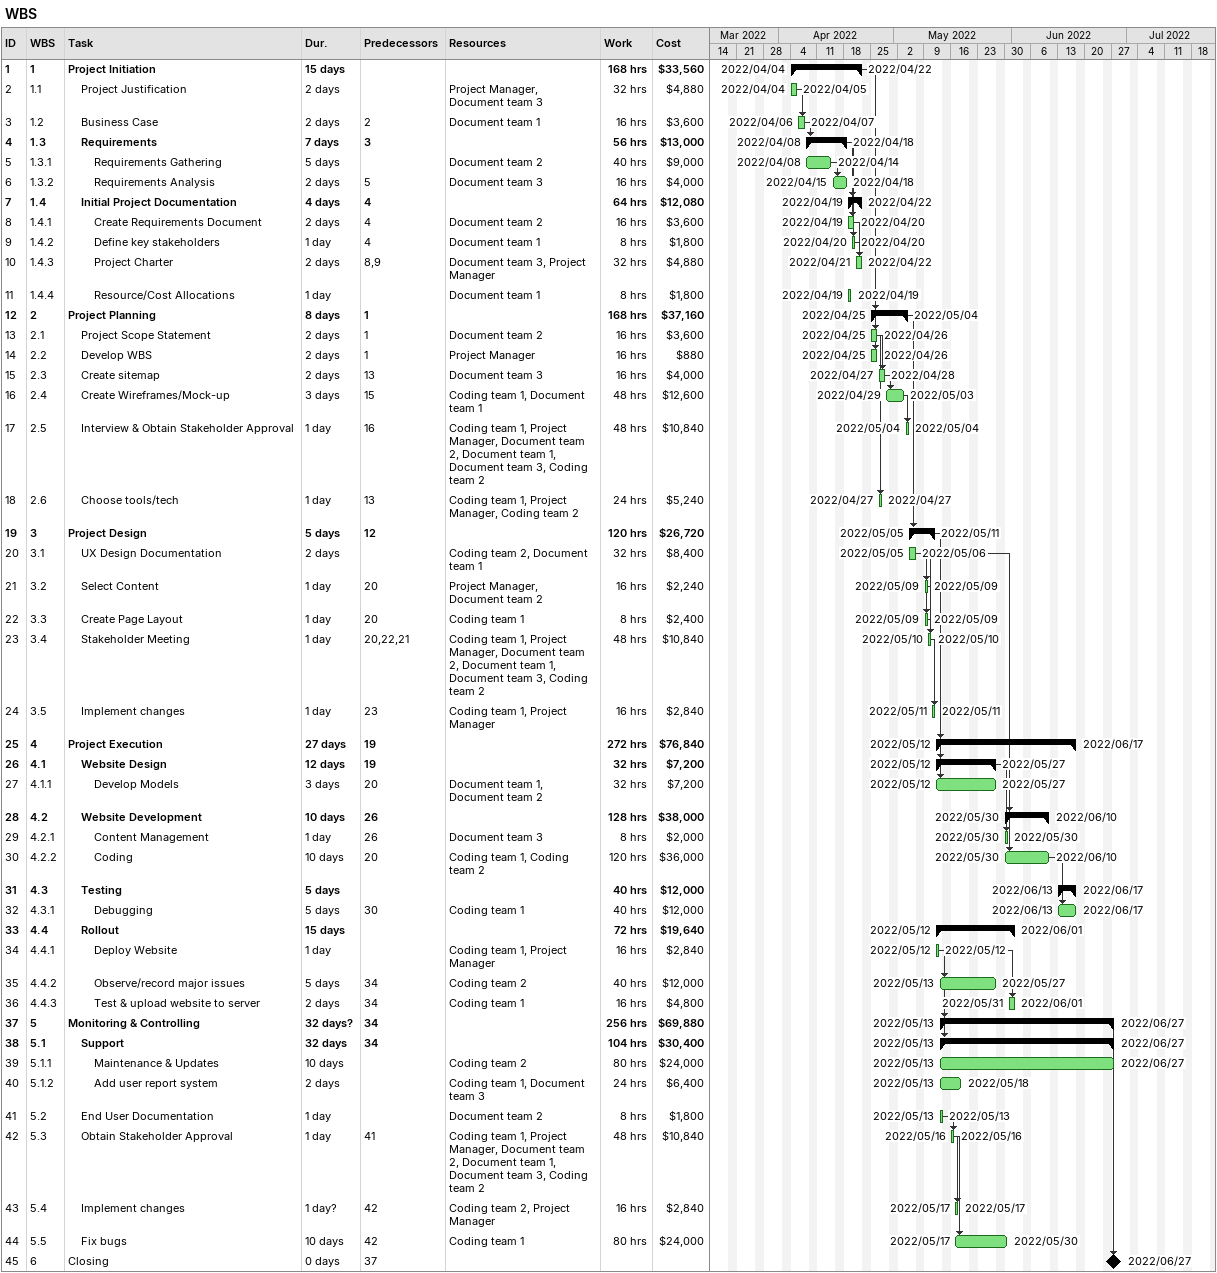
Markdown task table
WBS

| ID | WBS | Task | Duration | Start | Finish | Predecessors | Resources | Work (h) | Cost ($) |
|---|---|---|---|---|---|---|---|---|---|
| 1 | 1 | **Project Initiation** | 15d | 2022-04-04 | 2022-04-22 |  |  | 168 | 33560 |
| 2 | 1.1 | Project Justification | 2d | 2022-04-04 | 2022-04-05 |  | Project Manager, Document team 3 | 32 | 4880 |
| 3 | 1.2 | Business Case | 2d | 2022-04-06 | 2022-04-07 | 2 | Document team 1 | 16 | 3600 |
| 4 | 1.3 | **Requirements** | 7d | 2022-04-08 | 2022-04-18 | 3 |  | 56 | 13000 |
| 5 | 1.3.1 | Requirements Gathering | 5d | 2022-04-08 | 2022-04-14 |  | Document team 2 | 40 | 9000 |
| 6 | 1.3.2 | Requirements Analysis | 2d | 2022-04-15 | 2022-04-18 | 5 | Document team 3 | 16 | 4000 |
| 7 | 1.4 | **Initial Project Documentation** | 4d | 2022-04-19 | 2022-04-22 | 4 |  | 64 | 12080 |
| 8 | 1.4.1 | Create Requirements Document | 2d | 2022-04-19 | 2022-04-20 | 4 | Document team 2 | 16 | 3600 |
| 9 | 1.4.2 | Define key stakeholders | 1d | 2022-04-20 | 2022-04-20 | 4 | Document team 1 | 8 | 1800 |
| 10 | 1.4.3 | Project Charter | 2d | 2022-04-21 | 2022-04-22 | 8, 9 | Document team 3, Project Manager | 32 | 4880 |
| 11 | 1.4.4 | Resource/Cost Allocations | 1d | 2022-04-19 | 2022-04-19 |  | Document team 1 | 8 | 1800 |
| 12 | 2 | **Project Planning** | 8d | 2022-04-25 | 2022-05-04 | 1 |  | 168 | 37160 |
| 13 | 2.1 | Project Scope Statement | 2d | 2022-04-25 | 2022-04-26 | 1 | Document team 2 | 16 | 3600 |
| 14 | 2.2 | Develop WBS | 2d | 2022-04-25 | 2022-04-26 | 1 | Project Manager | 16 | 880 |
| 15 | 2.3 | Create sitemap | 2d | 2022-04-27 | 2022-04-28 | 13 | Document team 3 | 16 | 4000 |
| 16 | 2.4 | Create Wireframes/Mock-up | 3d | 2022-04-29 | 2022-05-03 | 15 | Coding team 1, Document team 1 | 48 | 12600 |
| 17 | 2.5 | Interview & Obtain Stakeholder Approval | 1d | 2022-05-04 | 2022-05-04 | 16 | Coding team 1, Project Manager, Document team 2, Document team 1, Document team 3, Coding team 2 | 48 | 10840 |
| 18 | 2.6 | Choose tools/tech | 1d | 2022-04-27 | 2022-04-27 | 13 | Coding team 1, Project Manager, Coding team 2 | 24 | 5240 |
| 19 | 3 | **Project Design** | 5d | 2022-05-05 | 2022-05-11 | 12 |  | 120 | 26720 |
| 20 | 3.1 | UX Design Documentation | 2d | 2022-05-05 | 2022-05-06 |  | Coding team 2, Document team 1 | 32 | 8400 |
| 21 | 3.2 | Select Content | 1d | 2022-05-09 | 2022-05-09 | 20 | Project Manager, Document team 2 | 16 | 2240 |
| 22 | 3.3 | Create Page Layout | 1d | 2022-05-09 | 2022-05-09 | 20 | Coding team 1 | 8 | 2400 |
| 23 | 3.4 | Stakeholder Meeting | 1d | 2022-05-10 | 2022-05-10 | 20, 22, 21 | Coding team 1, Project Manager, Document team 2, Document team 1, Document team 3, Coding team 2 | 48 | 10840 |
| 24 | 3.5 | Implement changes | 1d | 2022-05-11 | 2022-05-11 | 23 | Coding team 1, Project Manager | 16 | 2840 |
| 25 | 4 | **Project Execution** | 27d | 2022-05-12 | 2022-06-17 | 19 |  | 272 | 76840 |
| 26 | 4.1 | **Website Design** | 12d | 2022-05-12 | 2022-05-27 | 19 |  | 32 | 7200 |
| 27 | 4.1.1 | Develop Models | 3d | 2022-05-12 | 2022-05-27 | 20 | Document team 1, Document team 2 | 32 | 7200 |
| 28 | 4.2 | **Website Development** | 10d | 2022-05-30 | 2022-06-10 | 26 |  | 128 | 38000 |
| 29 | 4.2.1 | Content Management | 1d | 2022-05-30 | 2022-05-30 | 26 | Document team 3 | 8 | 2000 |
| 30 | 4.2.2 | Coding | 10d | 2022-05-30 | 2022-06-10 | 20 | Coding team 1, Coding team 2 | 120 | 36000 |
| 31 | 4.3 | **Testing** | 5d | 2022-06-13 | 2022-06-17 |  |  | 40 | 12000 |
| 32 | 4.3.1 | Debugging | 5d | 2022-06-13 | 2022-06-17 | 30 | Coding team 1 | 40 | 12000 |
| 33 | 4.4 | **Rollout** | 15d | 2022-05-12 | 2022-06-01 |  |  | 72 | 19640 |
| 34 | 4.4.1 | Deploy Website | 1d | 2022-05-12 | 2022-05-12 |  | Coding team 1, Project Manager | 16 | 2840 |
| 35 | 4.4.2 | Observe/record major issues | 5d | 2022-05-13 | 2022-05-27 | 34 | Coding team 2 | 40 | 12000 |
| 36 | 4.4.3 | Test & upload website to server | 2d | 2022-05-31 | 2022-06-01 | 34 | Coding team 1 | 16 | 4800 |
| 37 | 5 | **Monitoring & Controlling** | 32d? | 2022-05-13 | 2022-06-27 | 34 |  | 256 | 69880 |
| 38 | 5.1 | **Support** | 32d | 2022-05-13 | 2022-06-27 | 34 |  | 104 | 30400 |
| 39 | 5.1.1 | Maintenance & Updates | 10d | 2022-05-13 | 2022-06-27 |  | Coding team 2 | 80 | 24000 |
| 40 | 5.1.2 | Add user report system | 2d | 2022-05-13 | 2022-05-18 |  | Coding team 1, Document team 3 | 24 | 6400 |
| 41 | 5.2 | End User Documentation | 1d | 2022-05-13 | 2022-05-13 |  | Document team 2 | 8 | 1800 |
| 42 | 5.3 | Obtain Stakeholder Approval | 1d | 2022-05-16 | 2022-05-16 | 41 | Coding team 1, Project Manager, Document team 2, Document team 1, Document team 3, Coding team 2 | 48 | 10840 |
| 43 | 5.4 | Implement changes | 1d? | 2022-05-17 | 2022-05-17 | 42 | Coding team 2, Project Manager | 16 | 2840 |
| 44 | 5.5 | Fix bugs | 10d | 2022-05-17 | 2022-05-30 | 42 | Coding team 1 | 80 | 24000 |
| 45 | 6 | Closing | 0d | 2022-06-27 | 2022-06-27 | 37 |  |  |  |
